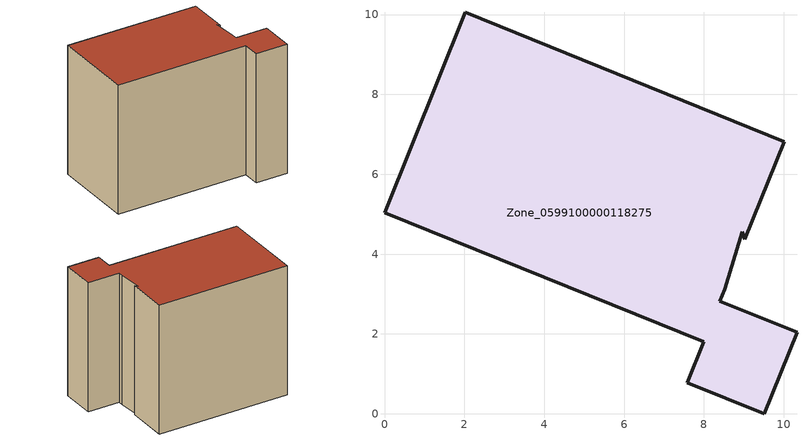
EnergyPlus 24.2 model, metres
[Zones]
Zone_0599100000118275
 floor ground (C_G): 10.33,2.04 9.51,0 7.58,0.78 7.99,1.8 0,5.04 2.02,10.06 10.01,6.82 9.02,4.37 8.96,4.56 8.52,3.12 8.4,2.82 z0
 wall outside (C_F): 9.51,0 10.33,2.04 8.4,2.82 8.52,3.12 8.96,4.56 9.02,4.37 10.01,6.82 2.02,10.06 0,5.04 7.99,1.8 7.58,0.78 9.51,0 z0:8.49
 roof outside (C_R): 8.96,4.56 9.02,4.37 10.01,6.82 2.02,10.06 0,5.04 7.99,1.8 7.58,0.78 9.51,0 10.33,2.04 8.4,2.82 8.52,3.12 z8.49
[BUILDING]
Pand.0599100000118275: North Axis=0; Terrain=City; Loads Convergence Tolerance Value=0.04; Temperature Convergence Tolerance Value=0.4; Solar Distribution=FullExterior; Maximum Number of Warmup Days=25; Minimum Number of Warmup Days=1
[Site:Location]
Rotterdam.The.Hague.AP_ZH_NLD Design_Conditions: Latitude=51.96; Longitude=4.45; Time Zone=1; Elevation=-4.5
[SITE:GROUNDTEMPERATURE:BUILDINGSURFACE]
18, 18, 18, 18, 18, 18, 18, 18, 18, 18, 18, 18
[MATERIAL] Thermal Absorptance=0.9; Solar Absorptance=0.7; Visible Absorptance=0.7
Name | Roughness | Thickness | Conductivity | Density | Specific Heat
G.TI.1975-1991 | MediumSmooth | 0.15 | 0.288461 | 540 | 1210
F.TI.1975-1991 | Rough | 0.3 | 0.230769 | 1920 | 840
R.TI.1975-1991 | MediumRough | 0.2 | 0.153846 | 1500 | 1000
[CONSTRUCTION]
C_G: G.TI.1975-1991
C_F: F.TI.1975-1991
C_R: R.TI.1975-1991
[ZONE]
Zone_0599100000118275: Type=1; Multiplier=1; Ceiling Height=Autocalculate; Volume=Autocalculate; Floor Area=autocalculate; Part of Total Floor Area=Yes
[ZONEINFILTRATION:DESIGNFLOWRATE]
Infil_Zone_0599100000118275: Zone or ZoneList or Space or SpaceList=Zone_0599100000118275; Schedule=AlwaysOn; Design Flow Rate Calculation Method=Flow/Area; Flow Rate per Floor Area=0.003; Constant Term Coefficient=1; Temperature Term Coefficient=0; Velocity Term Coefficient=0; Velocity Squared Term Coefficient=0
[HVACTEMPLATE:ZONE:IDEALLOADSAIRSYSTEM]
Zone_0599100000118275: Maximum Heating Supply Air Temperature=50; Minimum Cooling Supply Air Temperature=13; Maximum Heating Supply Air Humidity Ratio=0.0156; Minimum Cooling Supply Air Humidity Ratio=0.0077; Heating Limit=NoLimit; Cooling Limit=NoLimit; Dehumidification Control Type=ConstantSensibleHeatRatio; Cooling Sensible Heat Ratio=0.7; Dehumidification Setpoint=60; Humidification Control Type=None; Humidification Setpoint=30; Outdoor Air Method=None; Outdoor Air Flow Rate per Person=0.00944; Outdoor Air Flow Rate per Zone Floor Area=0; Outdoor Air Flow Rate per Zone=0; Demand Controlled Ventilation Type=None; Outdoor Air Economizer Type=NoEconomizer; Heat Recovery Type=None; Sensible Heat Recovery Effectiveness=0.7; Latent Heat Recovery Effectiveness=0.65
[ZONECONTROL:THERMOSTAT]
ThermostatControl_Zone_0599100000118275: Zone or ZoneList=Zone_0599100000118275; Control Type Schedule=DualSetpointControlType; Control 1=Thermostat_Zone_0599100000118275; Temperature Difference Between Cutout And Setpoint=0
[THERMOSTATSETPOINT:DUALSETPOINT]
Thermostat_Zone_0599100000118275: Heating Setpoint Temperature Schedule=HeatingSetpoint_Zone_0599100000118275; Cooling Setpoint Temperature Schedule=CoolingSetpoint_Zone_0599100000118275
[SCHEDULE:COMPACT]
HeatingSetpoint_Zone_0599100000118275: Through: 12/31, For: AllDays, Until: 24:00, 21
CoolingSetpoint_Zone_0599100000118275: Through: 12/31, For: AllDays, Until: 24:00, 24
DualSetpointControlType: Through: 12/31, For: AllDays, Until: 24:00, 4
AlwaysOn: Through: 12/31, For: AllDays, Until: 24:00, 1
